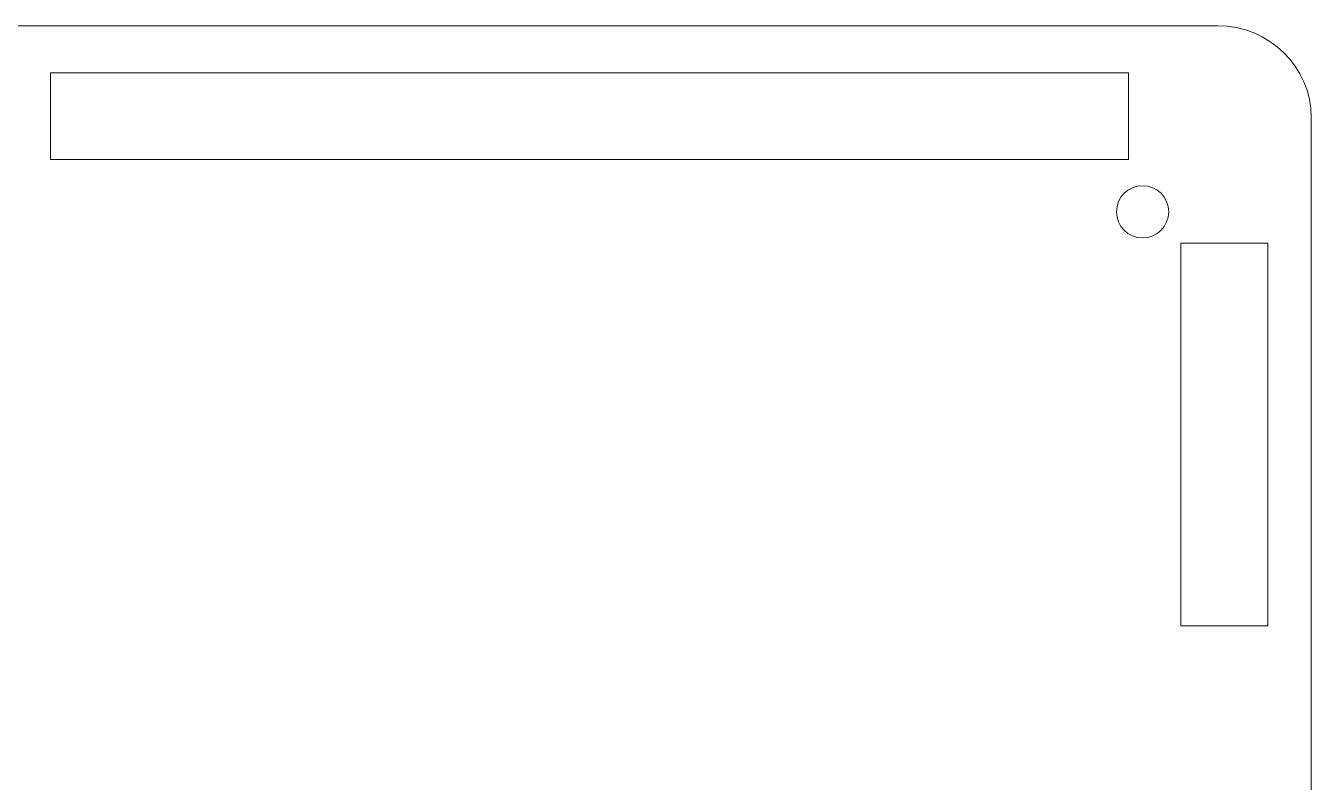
# Model space of a CAD drawing. Header units: inches. Extents: x -14.3 to 12.3, y -4.6 to 6.3.
# Drawn here: x 9.343 to 12.254, y 3.772 to 5.485 of the extents above; entities that cross this region are included whole.
import ezdxf

# ---------------------------------------------------------------- set-up
doc = ezdxf.new("R2010")
doc.units = ezdxf.units.IN
doc.header["$MEASUREMENT"] = 0
doc.layers.add('Layer 1', color=7, linetype='Continuous')

msp = doc.modelspace()

# ---------------------------------------------------------------- linework, layer by layer
at = {"layer": 'Layer 1', "lineweight": 5}
for points in [[(9.3992, 5.1815), (11.8401, 5.1815), (11.8401, 5.3783), (9.3992, 5.3783), (9.3992, 5.1815)], [(11.9582, 4.1264), (12.1551, 4.1264), (12.1551, 4.9925), (11.9582, 4.9925), (11.9582, 4.1264)]]:
    msp.add_lwpolyline(points, close=True, dxfattribs=at)
msp.add_ellipse((11.8716, 5.0634), major_axis=(0, 0.0591), ratio=1, start_param=0, end_param=6.28318, dxfattribs=at)
msp.add_open_spline([(-12.456, 5.4846), (-12.456, 5.4846), (12.0418, 5.4846), (12.0418, 5.4846), (12.0418, 5.4846), (12.1582, 5.4846), (12.2535, 5.3911), (12.2535, 5.2768), (12.2535, 5.2768), (12.2535, 5.2768), (12.2535, 2.2673), (12.2535, 2.2673), (12.2535, 2.2673), (12.2535, 2.1529), (12.1582, 2.0594), (12.0418, 2.0594), (12.0418, 2.0594), (12.0418, 2.0594), (-12.456, 2.0594), (-12.456, 2.0594), (-12.456, 2.0594), (-12.5725, 2.0594), (-12.6677, 2.1529), (-12.6677, 2.2673), (-12.6677, 2.2673), (-12.6677, 2.2673), (-12.6677, 5.2768), (-12.6677, 5.2768), (-12.6677, 5.2768), (-12.6677, 5.3911), (-12.5725, 5.4846), (-12.456, 5.4846)], degree=3, knots=[0, 0, 0, 0, 0.125, 0.125, 0.125, 0.125, 0.25, 0.25, 0.25, 0.25, 0.375, 0.375, 0.375, 0.375, 0.5, 0.5, 0.5, 0.5, 0.625, 0.625, 0.625, 0.625, 0.75, 0.75, 0.75, 0.75, 0.875, 0.875, 0.875, 0.875, 1, 1, 1, 1], dxfattribs=at)

doc.saveas('drawing.dxf')
